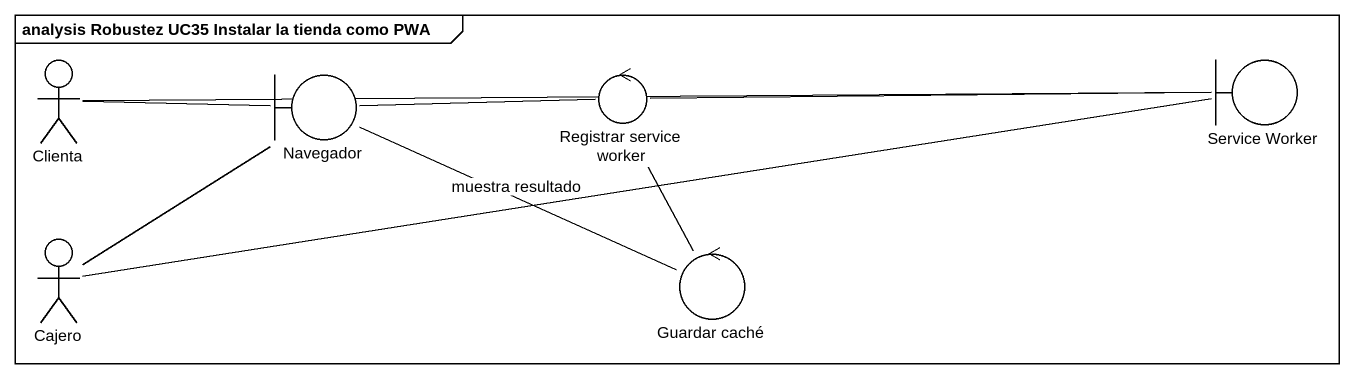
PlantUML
@startuml
mainframe analysis Robustez UC35 Instalar la tienda como PWA
actor Clienta
boundary Navegador
control "Registrar service worker" as Registrar_service_worker
boundary "Service Worker" as Service_Worker
actor Cajero
control "Guardar caché" as Guardar_caché
Clienta -right- Navegador
Clienta -right- Service_Worker
Navegador -right- Registrar_service_worker
Registrar_service_worker -right- Service_Worker
Registrar_service_worker -- Guardar_caché
Cajero -up- Navegador
Cajero -right- Service_Worker
Guardar_caché -left- Navegador : muestra resultado
@enduml
